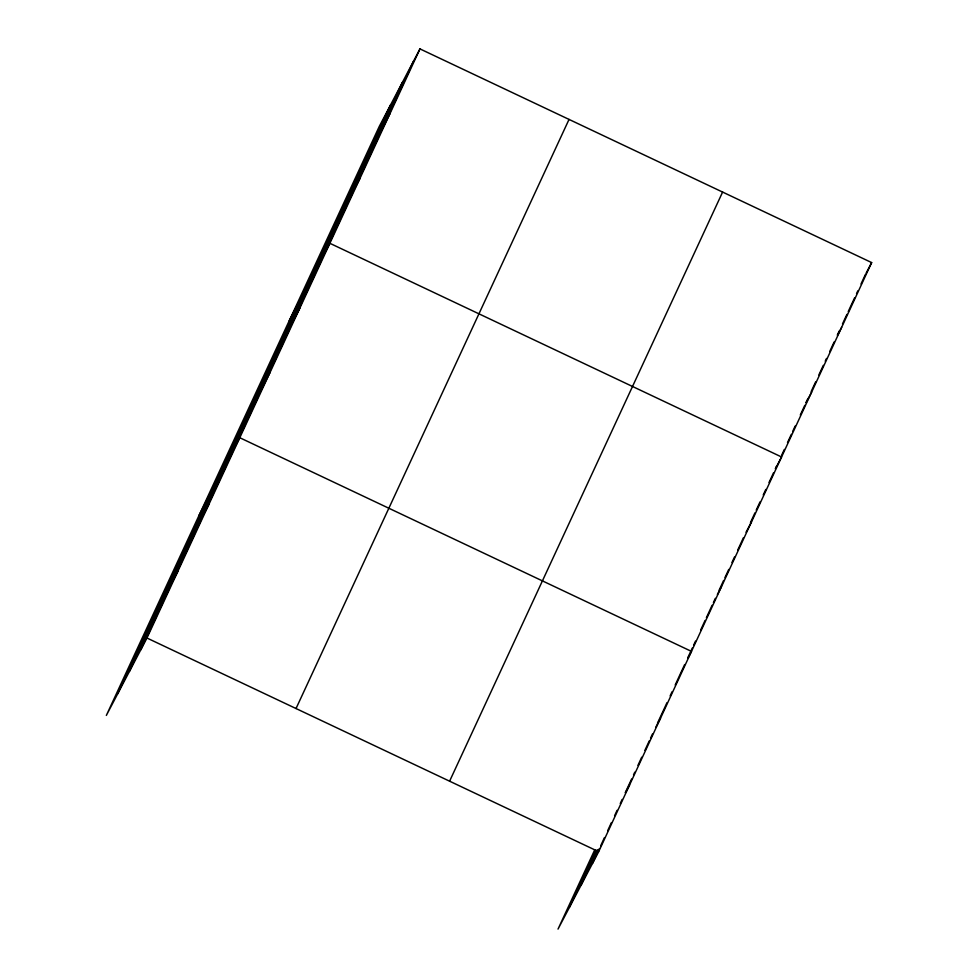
<?xml version="1.0" encoding="UTF-8"?>
<svg xmlns="http://www.w3.org/2000/svg" width="978" height="978" viewBox="0 0 978 978"><rect width="100%" height="100%" fill="white"/><g stroke="black" fill="none" stroke-linecap="round" stroke-linejoin="round"><path stroke-width="1.47" d="M117.715 693.769L390.711 104.646M129.426 671.458L402.423 82.335M140.795 649.795L413.792 60.673M419.978 48.9L379.342 126.296L106.345 715.419L146.969 638.023L419.978 48.9L871.655 262.581L598.658 851.704L558.022 929.1L594.648 850.065M296.028 708.537L569.037 119.414M449.599 781.19L722.608 192.067M569.392 907.45L595.908 850.212M581.103 885.127L597.521 849.699M592.472 863.476L599.428 848.488M600.688 845.762L604.477 837.584M607.631 830.774L611.421 822.596M614.575 815.786L617.106 810.334M620.26 803.525L622.155 799.429M625.309 792.62L631.629 778.989M633.524 774.906L634.783 772.18M637.937 765.371L641.727 757.192M644.881 750.383L649.306 740.847M650.566 738.121L652.46 734.026M657.509 723.133L666.984 702.693M670.138 695.871L672.033 691.788M675.199 684.979L684.661 664.539M687.852 657.656L692.326 648.011M693.61 645.248L695.517 641.116M700.627 630.076L705.101 620.431M706.385 617.668L712.131 605.26M713.414 602.509L715.334 598.365M719.16 590.101L723.634 580.443M724.918 577.692L728.744 569.416M731.935 562.521L734.49 557.008M737.693 550.113L743.439 537.704M750.468 522.533L754.943 512.888M756.214 510.125L760.053 501.848M763.243 494.954L765.798 489.44M769.001 482.545L773.476 472.9M776.666 466.005L775.383 468.768L781.569 456.983L329.892 243.314L289.256 320.711M781.777 454.978L784.332 449.464M787.522 442.569L791.361 434.293M792.645 431.53L795.2 426.017M800.31 414.99L804.784 405.332M806.055 402.581L807.975 398.437M811.165 391.555L815.64 381.897M818.83 375.002L823.305 365.356M825.224 361.212L826.508 358.461M829.699 351.567L834.173 341.909M837.364 335.014L839.283 330.882M842.474 323.987L846.948 314.341M848.232 311.579L854.613 297.789M856.532 293.657L857.816 290.894M861.007 283.999L865.481 274.353M383.767 125.477L389.941 113.705M353.73 190.282L359.916 178.509M293.669 319.892L299.855 308.119M263.644 384.696L269.83 372.924M199.157 515.125L239.793 437.728L691.483 651.397L688.047 657.937M202.678 516.262L208.852 504.489M171.737 583.035L177.91 571.262M866.166 273.045L871.655 262.581M837.51 335.234L841.63 327.385M806.104 402.655L811.606 392.178M746.043 532.252L751.544 521.787M717.387 594.441L721.507 586.592M655.737 727.326L660.541 718.17M625.48 792.779L629.6 784.931M146.969 638.023L598.658 851.704"/></g></svg>
